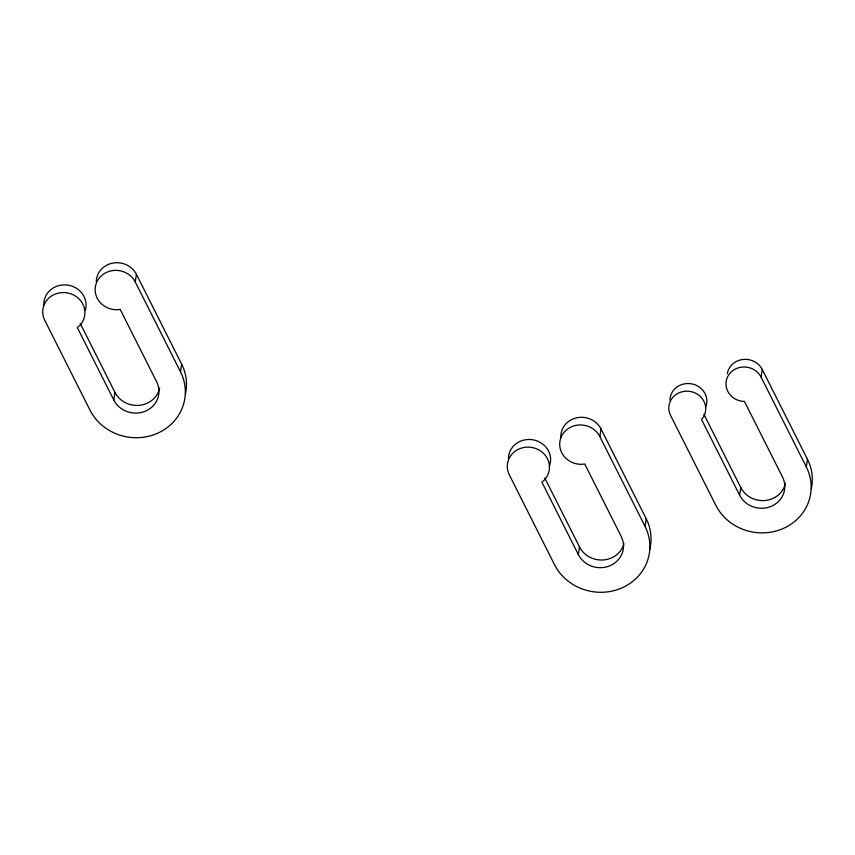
<?xml version="1.0" encoding="UTF-8"?>
<svg xmlns="http://www.w3.org/2000/svg" width="855" height="855" viewBox="0 0 855 855"><rect width="100%" height="100%" fill="white"/><g stroke="black" fill="none" stroke-linecap="round" stroke-linejoin="round"><path stroke-width="1.28" d="M113.79 400.022L77.303 327.529L79.462 325.734A21.129 19.654 8.5 0 0 79.889 299.795A21.129 19.654 8.5 0 0 52.369 295.477A21.129 19.654 8.5 0 0 44.759 320.294L89.967 410.101A50.167 46.683 8.5 0 0 156.711 433.613A50.167 46.683 8.5 0 0 180.501 371.807L135.282 281.99A21.129 19.654 8.5 0 0 109.75 271.195A21.129 19.654 8.5 0 0 95.482 293.201A21.129 19.654 8.5 0 0 117.285 309.734L120.181 309.392L156.679 381.886A23.769 22.112 8.5 0 1 145.403 411.159A23.769 22.112 8.5 0 1 113.79 400.022L114.944 392.37L80.242 323.436M135.282 281.99L136.426 274.337A21.129 19.654 8.5 0 0 112.892 263.073A21.129 19.654 8.5 0 0 96.284 281.69M180.501 371.807L181.645 364.145L136.426 274.337M578.354 554.606L541.856 482.124L544.026 480.328A21.129 19.654 8.5 0 0 544.443 454.379A21.129 19.654 8.5 0 0 516.922 450.061A21.129 19.654 8.5 0 0 509.324 474.878L554.532 564.695A50.167 46.683 8.5 0 0 621.264 588.197A50.167 46.683 8.5 0 0 645.055 526.391L599.847 436.584A21.129 19.654 8.5 0 0 574.304 425.79A21.129 19.654 8.5 0 0 560.036 447.785A21.129 19.654 8.5 0 0 581.849 464.329L584.735 463.976L621.232 536.47A23.769 22.112 8.5 0 1 609.968 565.743A23.769 22.112 8.5 0 1 578.354 554.606L579.498 546.954L544.795 478.031M599.847 436.584L600.99 428.921A21.129 19.654 8.5 0 0 576.783 417.796A21.129 19.654 8.5 0 0 560.859 437.568M645.055 526.391L646.198 518.739L600.99 428.921M739.628 495.195L701.538 419.516L703.109 417.55A18.489 17.196 8.5 0 0 688.157 391.216A18.489 17.196 8.5 0 0 670.598 415.466L715.806 505.273A50.167 46.683 8.5 0 0 782.549 528.785A50.167 46.683 8.5 0 0 806.329 466.969L761.121 377.162A18.489 17.196 8.5 0 0 729.604 373.688A18.489 17.196 8.5 0 0 741.755 401.209L744.416 401.38L782.507 477.047A23.769 22.112 8.5 0 1 771.242 506.331A23.769 22.112 8.5 0 1 739.628 495.195L740.772 487.532L703.868 414.226M761.121 377.162L762.265 369.51A18.489 17.196 8.5 0 0 742.856 359.474A18.489 17.196 8.5 0 0 727.327 373.699M806.329 466.969L807.473 459.317L762.265 369.51M181.645 364.145A50.167 46.683 8.5 0 1 185.46 393.642M159.661 388.042A23.769 22.112 8.5 0 1 139.312 405.323A23.769 22.112 8.5 0 1 114.944 392.37M43.894 305.149A21.129 19.654 8.5 0 1 67.353 285.057A21.129 19.654 8.5 0 1 85.254 310.354M785.499 483.214A23.769 22.112 8.5 0 1 765.15 500.496A23.769 22.112 8.5 0 1 740.772 487.532M807.473 459.317A50.167 46.683 8.5 0 1 811.299 488.814M669.957 400.129A18.489 17.196 8.5 0 1 691.695 383.863A18.489 17.196 8.5 0 1 705.803 406.873M646.198 518.739A50.167 46.683 8.5 0 1 649.715 549.509M623.968 543.695A23.769 22.112 8.5 0 1 603.288 559.961A23.769 22.112 8.5 0 1 579.498 546.954M508.426 458.451A21.129 19.654 8.5 0 1 533.274 439.865A21.129 19.654 8.5 0 1 549.391 466.157"/></g></svg>
